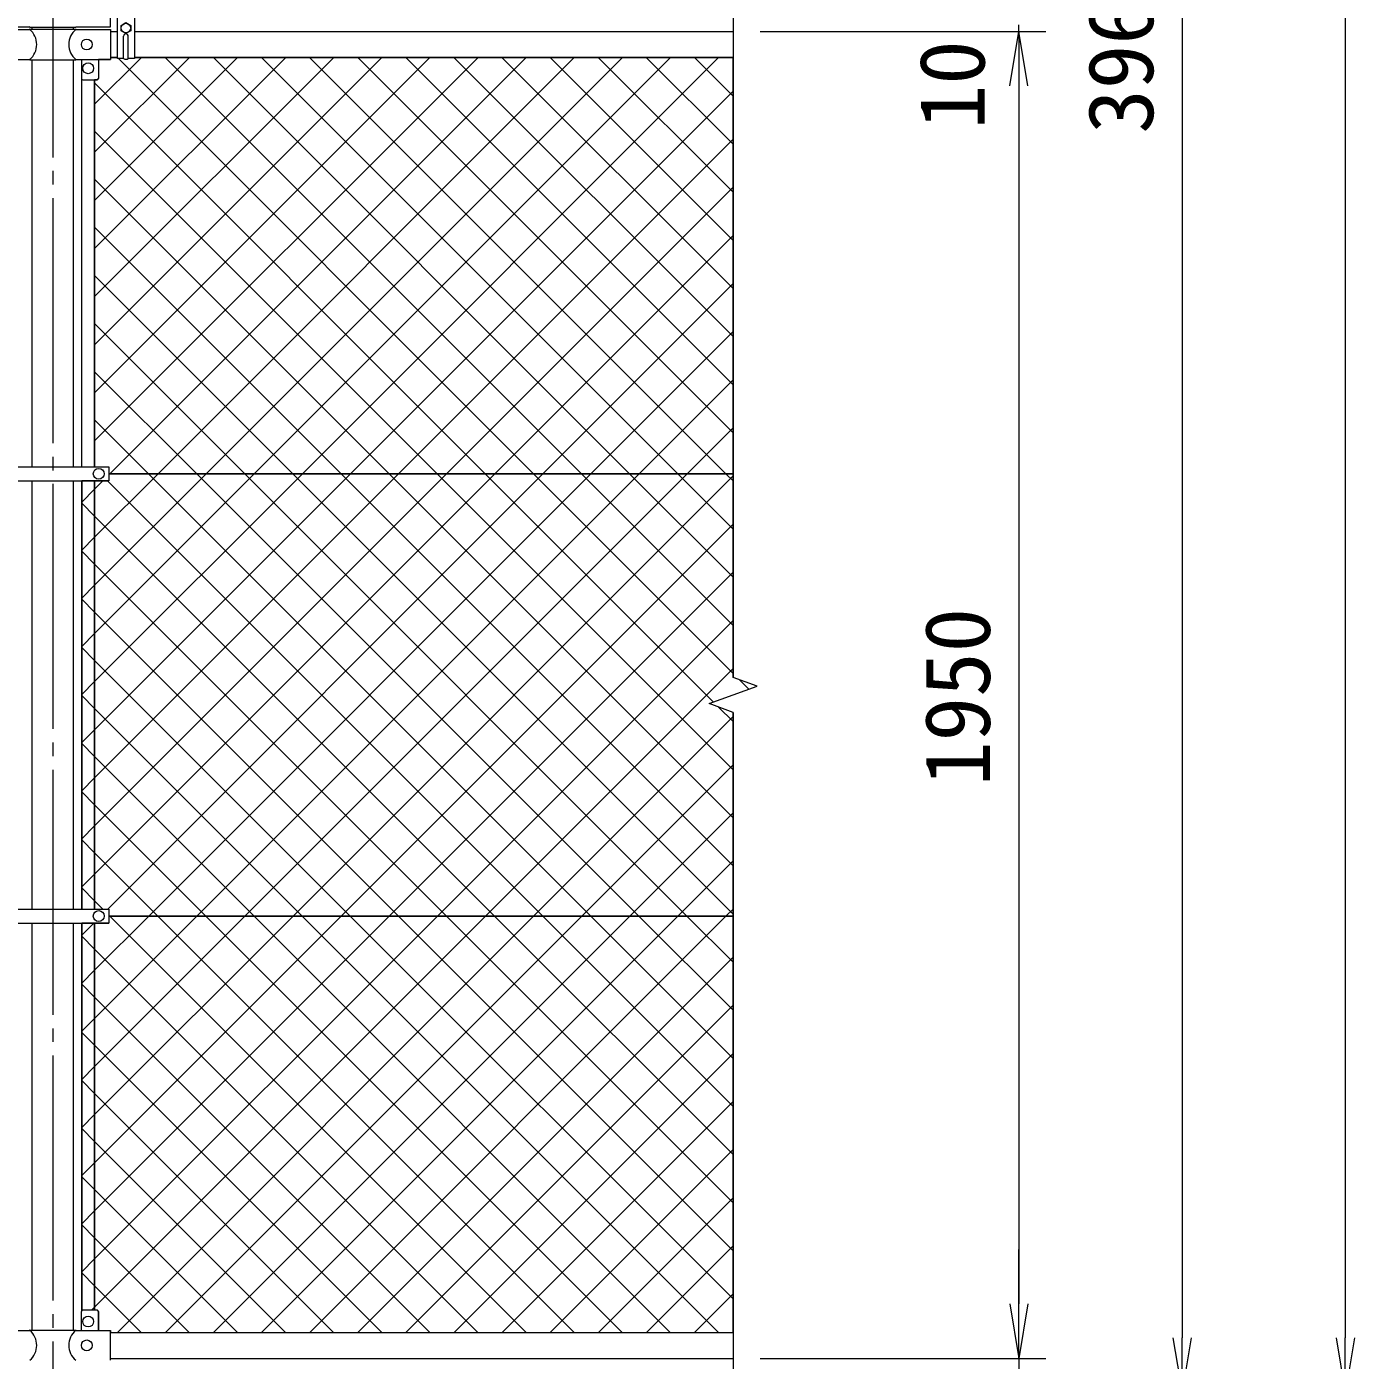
# Model space of a CAD drawing. Units: millimetres, scale not verified. Extents: x -8400 to 8400, y -5940 to 5940.
# Drawn here: x -4732 to -2780, y -2393 to -433 of the extents above; entities that cross this region are included whole.
import ezdxf
from ezdxf.enums import TextEntityAlignment as Align

# ---------------------------------------------------------------- set-up
doc = ezdxf.new("R2010")
doc.units = ezdxf.units.MM
doc.header["$LTSCALE"] = 20
doc.linetypes.add('LONG_CHAIN', pattern=[21, 18, -1, 1, -1])
for name, color, linetype, lineweight in [('0-3_D-STR1', 1, 'Continuous', 9), ('0-6_D-BMK', 2, 'LONG_CHAIN', 9), ('0-7_D-STR-DIM', 7, 'Continuous', 9), ('0-8_0', 7, 'Continuous', 9), ('0-9_D-STR3', 3, 'Continuous', 9), ('0-D_D-STR2', 7, 'Continuous', 9)]:
    doc.layers.add(name, color=color, linetype=linetype, lineweight=lineweight)
doc.styles.add('ＭＳ ゴシック', font='')
doc.styles.get('ＭＳ ゴシック').set_extended_font_data('MS Gothic')

# ---------------------------------------------------------------- blocks, each defined once
blk = doc.blocks.new('_Open')
at = {"layer": '0-8_0'}
blk.add_line((-20, 3.333), (0, 0), dxfattribs=at)
blk.add_lwpolyline([(-20, -3.333), (0, 0), (-20, 0)], dxfattribs=at)

msp = doc.modelspace()

# ---------------------------------------------------------------- linework, layer by layer
at = {"layer": '0-3_D-STR1'}
for p, q in [((-4723.92, -436.58), (-4723.92, -433.38)), ((-4663.42, -436.58), (-4663.42, -433.38)), ((-4608.67, -439.98), (-4598.67, -439.98)), ((-4573.67, -439.98), (-3693.67, -439.98)), ((-4723.92, -1079.68), (-4723.92, -481.58)), ((-4663.42, -1079.68), (-4663.42, -481.58)), ((-4608.67, -478.08), (-4598.67, -478.08)), ((-4573.67, -478.08), (-3693.67, -478.08)), ((-4723.92, -1729.68), (-4723.92, -1100.28)), ((-4663.42, -1729.68), (-4663.42, -1100.28)), ((-4723.92, -2348.38), (-4723.92, -1750.28)), ((-4663.42, -2348.38), (-4663.42, -1750.28)), ((-4608.67, -2351.88), (-3693.67, -2351.88)), ((-4608.67, -2389.98), (-3693.67, -2389.98))]:
    msp.add_line(p, q, dxfattribs=at)
at = {"layer": '0-6_D-BMK'}
msp.add_line((-4693.67, 2255.02), (-4693.67, -3169.98), dxfattribs=at)
at = {"layer": '0-7_D-STR-DIM'}
for p, q in [((-2793.67, 2145.02), (-2793.67, -2359.98)), ((-3033.67, 1440.02), (-3033.67, -2359.98)), ((-3693.67, 531.37), (-3693.67, -1389.33)), ((-3273.67, -439.98), (-3273.67, -429.98)), ((-3653.67, -439.98), (-3233.67, -439.98)), ((-3653.67, -439.98), (-3233.67, -439.98)), ((-3273.67, -519.98), (-3273.67, -2309.98)), ((-3273.67, -519.98), (-3273.67, -599.98)), ((-3658.44, -1402.15), (-3693.67, -1389.33)), ((-3728.91, -1427.81), (-3658.44, -1402.15)), ((-3693.67, -1440.63), (-3728.91, -1427.81)), ((-3693.67, -1440.63), (-3693.67, -2529.98)), ((-3273.67, -2309.98), (-3273.67, -2229.98)), ((-3653.67, -2389.98), (-3233.67, -2389.98)), ((-3653.67, -2389.98), (-3233.67, -2389.98)), ((-3273.67, -2389.98), (-3273.67, -2439.98))]:
    msp.add_line(p, q, dxfattribs=at)
at = {"layer": '0-9_D-STR3'}
for p, q in [((-4608.67, -432.88), (-4608.67, -388.88)), ((-4778.67, -432.88), (-4727.47, -432.88)), ((-4778.67, -437.08), (-4727.47, -437.08)), ((-4727.47, -433.38), (-4728.47, -432.88)), ((-4727.47, -436.58), (-4728.47, -437.08)), ((-4659.87, -432.88), (-4608.67, -432.88)), ((-4659.87, -437.08), (-4608.67, -437.08)), ((-4608.67, -437.08), (-4608.67, -481.08)), ((-4589.67, -479.87), (-4589.67, -446.98)), ((-4582.67, -479.87), (-4582.67, -446.98)), ((-4778.67, -481.08), (-4727.47, -481.08)), ((-4727.47, -481.58), (-4728.47, -481.08)), ((-4727.47, -481.58), (-4659.87, -481.58)), ((-4659.87, -481.58), (-4658.87, -481.08)), ((-4659.87, -481.08), (-4608.67, -481.08)), ((-4651.67, -481.08), (-4651.67, -509.08)), ((-4626.67, -481.08), (-4626.67, -509.08)), ((-4651.17, -1079.68), (-4651.17, -510.4)), ((-4649.67, -511.08), (-4628.67, -511.08)), ((-4632.17, -1079.68), (-4632.17, -511.08)), ((-4776.17, -1079.68), (-4611.17, -1079.68)), ((-4611.17, -1079.68), (-4611.17, -1100.28)), ((-3693.67, -1089.98), (-4611.17, -1089.98)), ((-4776.17, -1100.28), (-4611.17, -1100.28)), ((-4651.17, -1729.68), (-4651.17, -1100.28)), ((-4632.17, -1729.68), (-4632.17, -1100.28)), ((-4776.17, -1729.68), (-4611.17, -1729.68)), ((-4611.17, -1729.68), (-4611.17, -1750.28)), ((-3693.67, -1739.98), (-4611.17, -1739.98)), ((-4776.17, -1750.28), (-4611.17, -1750.28)), ((-4651.17, -2319.56), (-4651.17, -1750.28)), ((-4632.17, -2318.88), (-4632.17, -1750.28)), ((-4651.67, -2348.88), (-4651.67, -2320.88)), ((-4649.67, -2318.88), (-4628.67, -2318.88)), ((-4626.67, -2348.88), (-4626.67, -2320.88)), ((-4778.67, -2348.88), (-4727.47, -2348.88)), ((-4727.47, -2348.38), (-4728.47, -2348.88)), ((-4727.47, -2348.38), (-4659.87, -2348.38)), ((-4659.87, -2348.38), (-4658.87, -2348.88)), ((-4659.87, -2348.88), (-4608.67, -2348.88)), ((-4608.67, -2392.88), (-4608.67, -2348.88))]:
    msp.add_line(p, q, dxfattribs=at)
for points in [[(-4589.67, -479.87), (-4598.67, -479.87), (-4598.67, -390.61)], [(-4582.67, -390.61), (-4573.67, -390.61), (-4573.67, -479.87), (-4582.67, -479.87)], [(-4727.47, -433.38), (-4659.87, -433.38), (-4658.87, -432.88)], [(-4727.47, -436.58), (-4659.87, -436.58), (-4658.87, -437.08)]]:
    msp.add_lwpolyline(points, dxfattribs=at)
msp.add_lwpolyline([(-4586.17, -443.08), (-4593.19, -439.03), (-4593.19, -430.93), (-4586.17, -426.88), (-4579.16, -430.93), (-4579.16, -439.03)], close=True, dxfattribs=at)
for centre, radius in [((-4586.17, -434.98), 7.03), ((-4643.67, -459.08), 8), ((-4641.67, -494.08), 8), ((-4626.17, -1089.98), 8), ((-4626.17, -1739.98), 8), ((-4641.67, -2335.88), 8), ((-4643.67, -2370.88), 8)]:
    msp.add_circle(centre, radius, dxfattribs=at)
for centre, radius, start, end in [((-4746.06, -459.08), 28.8, 310.19176, 49.80824), ((-4641.29, -459.08), 28.8, 130.19176, 229.80824), ((-4586.17, -446.98), 3.5, 0, 180), ((-4586.17, -474.24), 6.62, 238.10921, 301.89079), ((-4649.67, -509.08), 2, 180, 270), ((-4628.67, -509.08), 2, 270, 0), ((-4649.67, -2320.88), 2, 90, 180), ((-4628.67, -2320.88), 2, 0, 90), ((-4746.06, -2370.88), 28.8, 310.19176, 49.80824), ((-4641.29, -2370.88), 28.8, 130.19176, 229.80824)]:
    msp.add_arc(centre, radius, start, end, dxfattribs=at)
at = {"layer": '0-D_D-STR2'}
for p, q in [((-4632.17, -546.8), (-4563.45, -478.08)), ((-4632.17, -617.51), (-4492.74, -478.08)), ((-4632.17, -688.23), (-4422.03, -478.08)), ((-4632.17, -758.94), (-4351.32, -478.08)), ((-4632.17, -829.65), (-4280.61, -478.08)), ((-4632.17, -900.36), (-4209.9, -478.08)), ((-4632.17, -971.07), (-4139.19, -478.08)), ((-4632.17, -1041.78), (-4068.48, -478.08)), ((-4598.67, -478.42), (-4599.02, -478.08)), ((-3916.41, -1089.98), (-4528.31, -478.08)), ((-4468.24, -1089.98), (-3856.34, -478.08)), ((-3845.7, -1089.98), (-4457.6, -478.08)), ((-4397.53, -1089.98), (-3785.63, -478.08)), ((-3774.99, -1089.98), (-4386.89, -478.08)), ((-4326.82, -1089.98), (-3714.92, -478.08)), ((-3704.28, -1089.98), (-4316.18, -478.08)), ((-3693.67, -1029.87), (-4245.46, -478.08)), ((-3693.67, -959.16), (-4174.75, -478.08)), ((-3693.67, -888.45), (-4104.04, -478.08)), ((-3693.67, -817.74), (-4033.33, -478.08)), ((-3693.67, -747.03), (-3962.62, -478.08)), ((-3693.67, -676.32), (-3891.91, -478.08)), ((-3693.67, -605.61), (-3821.2, -478.08)), ((-3693.67, -534.9), (-3750.49, -478.08)), ((-4256.11, -1089.98), (-3693.67, -527.54)), ((-4185.4, -1089.98), (-3693.67, -598.25)), ((-4269.96, -1089.98), (-4632.17, -727.77)), ((-4340.67, -1089.98), (-4632.17, -798.48)), ((-4411.38, -1089.98), (-4632.17, -869.19)), ((-3902.56, -1089.98), (-3693.67, -881.1)), ((-4482.09, -1089.98), (-4632.17, -939.9)), ((-3831.85, -1089.98), (-3693.67, -951.81)), ((-4552.8, -1089.98), (-4632.17, -1010.61)), ((-3761.14, -1089.98), (-3693.67, -1022.52)), ((-4632.17, -1253.91), (-4468.24, -1089.98)), ((-4632.17, -1324.62), (-4397.53, -1089.98)), ((-4632.17, -1395.33), (-4326.82, -1089.98)), ((-4632.17, -1466.04), (-4256.11, -1089.98)), ((-4632.17, -1536.75), (-4185.4, -1089.98)), ((-3902.8, -1739.98), (-4552.8, -1089.98)), ((-4552.56, -1739.98), (-3902.56, -1089.98)), ((-3832.09, -1739.98), (-4482.09, -1089.98)), ((-4481.85, -1739.98), (-3831.85, -1089.98)), ((-3761.38, -1739.98), (-4411.38, -1089.98)), ((-4411.14, -1739.98), (-3761.14, -1089.98)), ((-3693.67, -1736.98), (-4340.67, -1089.98)), ((-4340.43, -1739.98), (-3693.67, -1093.23)), ((-3693.67, -1666.27), (-4269.96, -1089.98)), ((-3693.67, -1312.71), (-3916.41, -1089.98)), ((-3693.67, -1242), (-3845.7, -1089.98)), ((-3693.67, -1171.29), (-3774.99, -1089.98)), ((-3693.67, -1100.58), (-3704.28, -1089.98)), ((-4269.72, -1739.98), (-3693.67, -1163.94)), ((-4199, -1739.98), (-3693.67, -1234.65)), ((-4651.17, -1272.91), (-4632.17, -1253.91)), ((-4632.17, -1293.45), (-4651.17, -1274.45)), ((-4185.65, -1739.98), (-4632.17, -1293.45)), ((-4651.17, -1343.62), (-4632.17, -1324.62)), ((-4632.17, -1364.16), (-4651.17, -1345.16)), ((-4256.36, -1739.98), (-4632.17, -1364.16)), ((-4651.17, -1414.33), (-4632.17, -1395.33)), ((-3670.54, -1406.56), (-3684.39, -1392.71)), ((-4632.17, -1434.87), (-4651.17, -1415.87)), ((-4327.07, -1739.98), (-4632.17, -1434.87)), ((-3986.87, -1739.98), (-3693.67, -1446.78)), ((-3693.67, -1454.13), (-3714.9, -1432.9)), ((-4651.17, -1485.04), (-4632.17, -1466.04)), ((-4632.17, -1505.58), (-4651.17, -1486.58)), ((-4397.78, -1739.98), (-4632.17, -1505.58)), ((-3916.16, -1739.98), (-3693.67, -1517.49)), ((-4651.17, -1555.75), (-4632.17, -1536.75)), ((-4632.17, -1576.29), (-4651.17, -1557.29)), ((-4468.49, -1739.98), (-4632.17, -1576.29)), ((-3845.45, -1739.98), (-3693.67, -1588.2)), ((-4632.17, -1647), (-4651.17, -1628)), ((-4539.2, -1739.98), (-4632.17, -1647)), ((-3774.74, -1739.98), (-3693.67, -1658.91)), ((-4632.17, -1819.6), (-4552.56, -1739.98)), ((-4632.17, -1890.31), (-4481.85, -1739.98)), ((-4632.17, -1961.02), (-4411.14, -1739.98)), ((-4632.17, -2031.73), (-4340.43, -1739.98)), ((-4632.17, -2102.44), (-4269.72, -1739.98)), ((-4632.17, -2173.15), (-4199, -1739.98)), ((-4598.77, -2351.88), (-3986.87, -1739.98)), ((-3927.3, -2351.88), (-4539.2, -1739.98)), ((-4528.06, -2351.88), (-3916.16, -1739.98)), ((-3856.59, -2351.88), (-4468.49, -1739.98)), ((-4457.35, -2351.88), (-3845.45, -1739.98)), ((-3785.88, -2351.88), (-4397.78, -1739.98)), ((-4386.64, -2351.88), (-3774.74, -1739.98)), ((-3715.17, -2351.88), (-4327.07, -1739.98)), ((-4315.93, -2351.88), (-3704.03, -1739.98)), ((-3693.67, -2302.66), (-4256.36, -1739.98)), ((-3693.67, -2231.95), (-4185.65, -1739.98)), ((-3693.67, -1949.11), (-3902.8, -1739.98)), ((-3693.67, -1878.4), (-3832.09, -1739.98)), ((-3693.67, -1807.69), (-3761.38, -1739.98)), ((-3704.03, -1739.98), (-3693.67, -1729.62)), ((-4651.17, -1767.89), (-4633.57, -1750.28)), ((-4245.22, -2351.88), (-3693.67, -1800.33)), ((-4651.17, -1838.6), (-4632.17, -1819.6)), ((-4174.51, -2351.88), (-3693.67, -1871.05)), ((-4651.17, -1909.31), (-4632.17, -1890.31)), ((-4632.17, -1929.85), (-4651.17, -1910.85)), ((-4210.14, -2351.88), (-4632.17, -1929.85)), ((-4103.8, -2351.88), (-3693.67, -1941.76)), ((-4651.17, -1980.02), (-4632.17, -1961.02)), ((-4632.17, -2000.56), (-4651.17, -1981.56)), ((-4280.85, -2351.88), (-4632.17, -2000.56)), ((-4033.09, -2351.88), (-3693.67, -2012.47)), ((-4651.17, -2050.73), (-4632.17, -2031.73)), ((-4632.17, -2071.27), (-4651.17, -2052.27)), ((-4351.56, -2351.88), (-4632.17, -2071.27)), ((-3962.38, -2351.88), (-3693.67, -2083.18)), ((-4651.17, -2121.44), (-4632.17, -2102.44)), ((-4632.17, -2141.98), (-4651.17, -2122.98)), ((-4422.27, -2351.88), (-4632.17, -2141.98)), ((-3891.67, -2351.88), (-3693.67, -2153.89)), ((-4651.17, -2192.15), (-4632.17, -2173.15)), ((-4632.17, -2212.69), (-4651.17, -2193.69)), ((-4492.99, -2351.88), (-4632.17, -2212.69)), ((-3820.96, -2351.88), (-3693.67, -2224.6)), ((-3750.24, -2351.88), (-3693.67, -2295.31))]:
    msp.add_line(p, q, dxfattribs=at)
for points in [[(-4651.17, -1202.2), (-4632.17, -1183.2), (-4538.95, -1089.98), (-3927.05, -478.08)], [(-4628.67, -511.08), (-4632.17, -511.08), (-4632.17, -1079.68), (-4611.17, -1079.68), (-4611.17, -1089.98), (-3693.67, -1089.98), (-3693.67, -478.08), (-4573.67, -478.08)], [(-4589.67, -479.87), (-4598.67, -479.87), (-4598.67, -478.08), (-4608.67, -478.08), (-4608.67, -481.08), (-4626.67, -481.08), (-4626.67, -509.08)], [(-4611.17, -1091.49), (-4609.67, -1089.98), (-3997.77, -478.08)], [(-3693.67, -1383.42), (-3987.12, -1089.98), (-4597.23, -479.87)], [(-4573.67, -478.08), (-4573.67, -479.87), (-4582.67, -479.87)], [(-3722.38, -1425.43), (-4057.83, -1089.98), (-4632.17, -515.63)], [(-3693.67, -1524.84), (-4128.54, -1089.98), (-4632.17, -586.34)], [(-3693.67, -1595.56), (-4199.25, -1089.98), (-4632.17, -657.06)], [(-4651.17, -1626.46), (-4632.17, -1607.46), (-4114.69, -1089.98), (-3693.67, -668.96)], [(-4651.17, -1697.17), (-4632.17, -1678.17), (-4043.98, -1089.98), (-3693.67, -739.67)], [(-4612.97, -1729.68), (-3973.27, -1089.98), (-3693.67, -810.39)], [(-4651.17, -1131.49), (-4632.17, -1112.49), (-4619.97, -1100.28)], [(-3693.67, -2019.82), (-3973.51, -1739.98), (-4613.21, -1100.28)], [(-3693.67, -2090.53), (-4044.22, -1739.98), (-4632.17, -1152.03), (-4651.17, -1133.03)], [(-3693.67, -2161.24), (-4114.94, -1739.98), (-4632.17, -1222.74), (-4651.17, -1203.74)], [(-4651.17, -2262.86), (-4632.17, -2243.86), (-4128.29, -1739.98), (-3693.67, -1305.36)], [(-4636.48, -2318.88), (-4632.17, -2314.57), (-4057.58, -1739.98), (-3693.67, -1376.07)], [(-4620.21, -1729.68), (-4632.17, -1717.72), (-4651.17, -1698.72)], [(-4611.17, -1739.98), (-4611.17, -1750.28), (-4632.17, -1750.28), (-4632.17, -2318.88), (-4628.67, -2318.88)], [(-4626.67, -2320.88), (-4626.67, -2348.88), (-4608.67, -2348.88), (-4608.67, -2351.88), (-3693.67, -2351.88), (-3693.67, -1739.98), (-4611.17, -1739.98)], [(-3998.01, -2351.88), (-4609.91, -1739.98), (-4611.17, -1738.72)], [(-4068.72, -2351.88), (-4632.17, -1788.43), (-4651.17, -1769.43)], [(-4139.43, -2351.88), (-4632.17, -1859.14), (-4651.17, -1840.14)], [(-4563.7, -2351.88), (-4632.17, -2283.4), (-4651.17, -2264.4)]]:
    msp.add_lwpolyline(points, dxfattribs=at)
for points in [[(-3728.91, -1427.81), (-3658.44, -1402.15), (-3693.67, -1389.33), (-3693.67, -1089.98), (-4611.17, -1089.98), (-4611.17, -1100.28), (-4632.17, -1100.28), (-4632.17, -1729.68), (-4611.17, -1729.68), (-4611.17, -1739.98), (-3693.67, -1739.98), (-3693.67, -1440.63)], [(-4632.17, -1100.28), (-4651.17, -1100.28), (-4651.17, -1729.68), (-4632.17, -1729.68)], [(-4632.17, -1750.28), (-4651.17, -1750.28), (-4651.17, -2318.88), (-4632.17, -2318.88)]]:
    msp.add_lwpolyline(points, close=True, dxfattribs=at)
for centre, radius, start, end in [((-4586.17, -474.24), 6.62, 238.10921, 301.89079), ((-4628.67, -509.08), 2, 270, 0), ((-4628.67, -2320.88), 2, 0, 90)]:
    msp.add_arc(centre, radius, start, end, dxfattribs=at)

# ---------------------------------------------------------------- block references
at = {"layer": '0-7_D-STR-DIM', "xscale": 4, "yscale": 4}
for p, rotation in [((-3273.67, -439.98), 90), ((-3273.67, -439.98), 90), ((-3273.67, -2389.98), 270), ((-3273.67, -2389.98), 270), ((-3033.67, -2439.98), 270), ((-2793.67, -2439.98), 270)]:
    msp.add_blockref('_Open', p, dxfattribs=dict(at, rotation=rotation))

# ---------------------------------------------------------------- texts
at = {"layer": '0-7_D-STR-DIM', "style": 'ＭＳ ゴシック'}
for s, p in [('3960', (-3047.17, -590.23)), ('10', (-3295.03, -583.7)), ('1950', (-3287.17, -1548.78))]:
    msp.add_text(s, height=96.19, rotation=90, dxfattribs=at).set_placement(p, align=Align.BOTTOM_LEFT)

doc.saveas('drawing.dxf')
